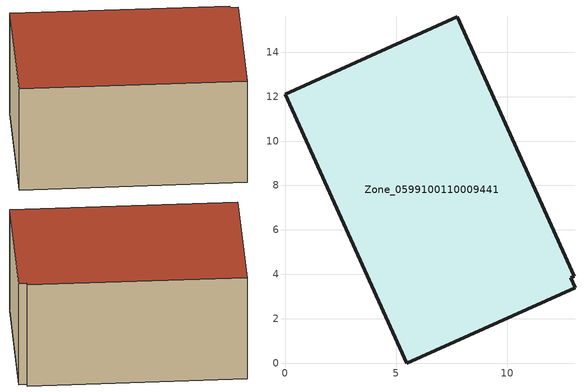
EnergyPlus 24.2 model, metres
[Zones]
Zone_0599100110009441
 floor ground (C_G): 12.86,3.84 13.05,3.4 5.48,0 0,12.1 7.75,15.59 13.02,3.92 z0
 wall outside (C_F): 13.02,3.92 7.75,15.59 0,12.1 5.48,0 13.05,3.4 12.86,3.84 13.02,3.92 z0:6.87
 roof outside (C_R): 13.05,3.4 12.86,3.84 13.02,3.92 7.75,15.59 0,12.1 5.48,0 z6.87
[BUILDING]
Pand.0599100110009441: North Axis=0; Terrain=City; Loads Convergence Tolerance Value=0.04; Temperature Convergence Tolerance Value=0.4; Solar Distribution=FullExterior; Maximum Number of Warmup Days=25; Minimum Number of Warmup Days=1
[Site:Location]
Rotterdam.The.Hague.AP_ZH_NLD Design_Conditions: Latitude=51.96; Longitude=4.45; Time Zone=1; Elevation=-4.5
[SITE:GROUNDTEMPERATURE:BUILDINGSURFACE]
18, 18, 18, 18, 18, 18, 18, 18, 18, 18, 18, 18
[MATERIAL] Thermal Absorptance=0.9; Solar Absorptance=0.7; Visible Absorptance=0.7
Name | Roughness | Thickness | Conductivity | Density | Specific Heat
G.D.2015-2018 | MediumSmooth | 0.15 | 0.0428571 | 540 | 1210
F.D.2015-2018 | Rough | 0.3 | 0.0666667 | 1920 | 840
R.D.2015-2018 | MediumRough | 0.2 | 0.0333333 | 1500 | 1000
[CONSTRUCTION]
C_G: G.D.2015-2018
C_F: F.D.2015-2018
C_R: R.D.2015-2018
[ZONE]
Zone_0599100110009441: Type=1; Multiplier=1; Ceiling Height=Autocalculate; Volume=Autocalculate; Floor Area=autocalculate; Part of Total Floor Area=Yes
[ZONEINFILTRATION:DESIGNFLOWRATE]
Infil_Zone_0599100110009441: Zone or ZoneList or Space or SpaceList=Zone_0599100110009441; Schedule=AlwaysOn; Design Flow Rate Calculation Method=Flow/Area; Flow Rate per Floor Area=0.0021; Constant Term Coefficient=1; Temperature Term Coefficient=0; Velocity Term Coefficient=0; Velocity Squared Term Coefficient=0
[HVACTEMPLATE:ZONE:IDEALLOADSAIRSYSTEM]
Zone_0599100110009441: Maximum Heating Supply Air Temperature=50; Minimum Cooling Supply Air Temperature=13; Maximum Heating Supply Air Humidity Ratio=0.0156; Minimum Cooling Supply Air Humidity Ratio=0.0077; Heating Limit=NoLimit; Cooling Limit=NoLimit; Dehumidification Control Type=ConstantSensibleHeatRatio; Cooling Sensible Heat Ratio=0.7; Dehumidification Setpoint=60; Humidification Control Type=None; Humidification Setpoint=30; Outdoor Air Method=None; Outdoor Air Flow Rate per Person=0.00944; Outdoor Air Flow Rate per Zone Floor Area=0; Outdoor Air Flow Rate per Zone=0; Demand Controlled Ventilation Type=None; Outdoor Air Economizer Type=NoEconomizer; Heat Recovery Type=None; Sensible Heat Recovery Effectiveness=0.7; Latent Heat Recovery Effectiveness=0.65
[ZONECONTROL:THERMOSTAT]
ThermostatControl_Zone_0599100110009441: Zone or ZoneList=Zone_0599100110009441; Control Type Schedule=DualSetpointControlType; Control 1=Thermostat_Zone_0599100110009441; Temperature Difference Between Cutout And Setpoint=0
[THERMOSTATSETPOINT:DUALSETPOINT]
Thermostat_Zone_0599100110009441: Heating Setpoint Temperature Schedule=HeatingSetpoint_Zone_0599100110009441; Cooling Setpoint Temperature Schedule=CoolingSetpoint_Zone_0599100110009441
[SCHEDULE:COMPACT]
HeatingSetpoint_Zone_0599100110009441: Through: 12/31, For: AllDays, Until: 24:00, 21
CoolingSetpoint_Zone_0599100110009441: Through: 12/31, For: AllDays, Until: 24:00, 24
DualSetpointControlType: Through: 12/31, For: AllDays, Until: 24:00, 4
AlwaysOn: Through: 12/31, For: AllDays, Until: 24:00, 1
